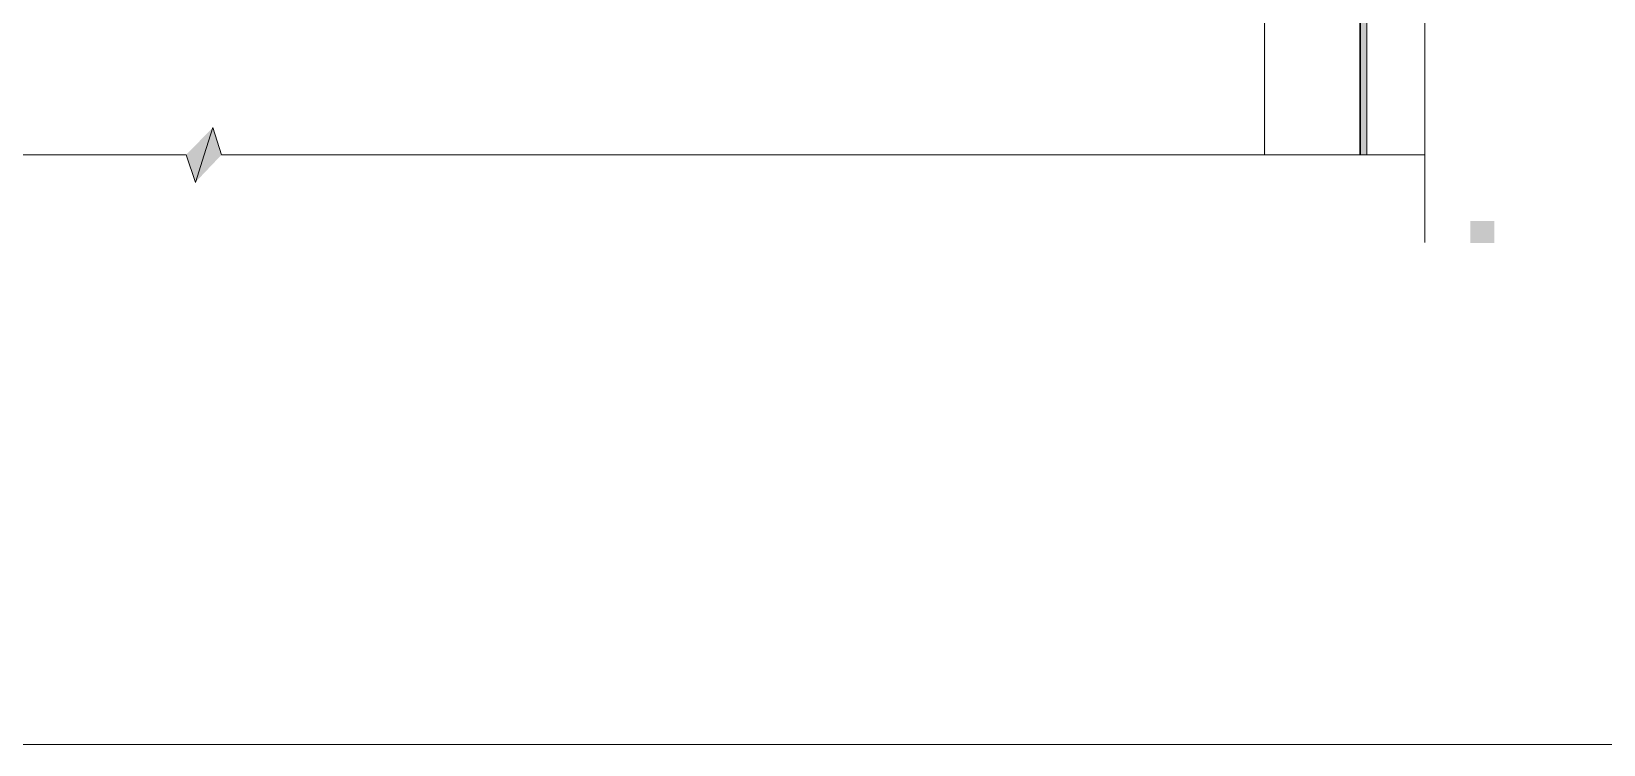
# Model space of a CAD drawing. Header units: millimetres. Extents: x -546 to 1681, y -650 to 1730.
# Drawn here: x 890.6 to 975.4, y 5 to 43.5 of the extents above; entities that cross this region are included whole.
import ezdxf

# ---------------------------------------------------------------- set-up
doc = ezdxf.new("R2010")
doc.units = ezdxf.units.MM

msp = doc.modelspace()

# ---------------------------------------------------------------- hatches: boundary and pattern name
at = {"true_color": 0xf8faf0}
h = msp.add_hatch(color=7, dxfattribs=at)
h.dxf.hatch_style = 2
h.paths.add_polyline_path([(957.093, 36.814), (957.093, 67.531), (957.13, 67.531), (957.13, 36.814)])
at = {"true_color": 0x7f0000}
h = msp.add_hatch(color=16, dxfattribs=at)
h.dxf.hatch_style = 2
h.paths.add_polyline_path([(962.231, 36.814), (962.231, 67.531), (962.267, 67.531), (962.267, 36.814)])
at = {"true_color": 0xc1c1c1}
h = msp.add_hatch(color=9, dxfattribs=at)
h.dxf.hatch_style = 2
h.paths.add_polyline_path([(962.267, 36.814), (962.267, 67.531), (962.612, 67.531), (962.612, 36.814)])
at = {"true_color": 0xffffff}
h = msp.add_hatch(color=7, dxfattribs=at)
h.dxf.hatch_style = 2
h.paths.add_polyline_path([(899.653, 37.54), (899.671, 37.577), (900.343, 38.248), (900.361, 38.267), (900.379, 38.267), (900.361, 38.23), (899.948, 36.929), (899.581, 35.779), (899.435, 35.344), (899.435, 35.398), (899.417, 35.398), (899.417, 35.453), (899.399, 35.453), (899.399, 35.507), (899.381, 35.507), (899.381, 35.562), (899.363, 35.562), (899.363, 35.616), (899.345, 35.616), (899.345, 35.671), (899.326, 35.671), (899.326, 35.725), (899.308, 35.725), (899.308, 35.779), (899.29, 35.779), (899.29, 35.834), (899.272, 35.834), (899.272, 35.888), (899.254, 35.888), (899.254, 35.943), (899.236, 35.943), (899.236, 35.997), (899.217, 35.997), (899.217, 36.052), (899.199, 36.052), (899.199, 36.106), (899.181, 36.106), (899.181, 36.161), (899.163, 36.161), (899.163, 36.215), (899.145, 36.215), (899.145, 36.27), (899.127, 36.27), (899.127, 36.324), (899.109, 36.324), (899.109, 36.379), (899.09, 36.379), (899.09, 36.433), (899.072, 36.433), (899.072, 36.487), (899.054, 36.487), (899.054, 36.542), (899.036, 36.542), (899.036, 36.596), (899.018, 36.596), (899.018, 36.651), (899, 36.651), (899, 36.705), (898.981, 36.705), (898.981, 36.76), (898.963, 36.76), (898.963, 36.814), (898.945, 36.832)])
h = msp.add_hatch(color=7, dxfattribs=at)
h.dxf.hatch_style = 2
h.paths.add_polyline_path([(899.454, 35.362), (899.454, 35.398), (899.983, 37.045), (900.361, 38.23), (900.379, 38.285), (900.398, 38.285), (900.398, 38.23), (900.416, 38.23), (900.416, 38.176), (900.434, 38.176), (900.434, 38.121), (900.452, 38.121), (900.452, 38.067), (900.47, 38.067), (900.47, 38.012), (900.488, 38.012), (900.488, 37.958), (900.506, 37.958), (900.506, 37.904), (900.525, 37.904), (900.525, 37.849), (900.543, 37.849), (900.543, 37.776), (900.561, 37.776), (900.561, 37.722), (900.579, 37.722), (900.579, 37.667), (900.597, 37.667), (900.597, 37.613), (900.615, 37.613), (900.615, 37.559), (900.634, 37.559), (900.634, 37.504), (900.652, 37.504), (900.652, 37.45), (900.67, 37.45), (900.67, 37.395), (900.688, 37.395), (900.688, 37.341), (900.706, 37.341), (900.706, 37.268), (900.724, 37.268), (900.724, 37.214), (900.742, 37.214), (900.742, 37.159), (900.761, 37.159), (900.761, 37.105), (900.779, 37.105), (900.779, 37.05), (900.797, 37.05), (900.797, 36.996), (900.815, 36.996), (900.815, 36.941), (900.833, 36.941), (900.833, 36.887), (900.851, 36.887), (900.833, 36.796), (900.506, 36.469), (900.488, 36.433), (900.143, 36.088), (900.125, 36.052), (899.798, 35.725), (899.78, 35.689)])
h = msp.add_hatch(color=7, dxfattribs=at)
h.dxf.hatch_style = 2
h.paths.add_polyline_path([(968.186, 32.058), (968.186, 33.238), (969.493, 33.238), (969.493, 32.058)])

# ---------------------------------------------------------------- linework, layer by layer
at = {"color": 7, "lineweight": 0}
msp.add_line((20.107, 4.989), (1184.112, 4.989), dxfattribs=at)
for points in [[(962.231, 95.162), (962.231, 36.814)], [(962.267, 95.162), (962.267, 36.814)], [(962.267, 36.814), (962.267, 95.162)], [(962.612, 95.162), (962.612, 36.814)], [(962.612, 36.814), (962.612, 95.162)], [(957.093, 36.814), (957.093, 67.531)], [(962.231, 36.814), (962.231, 67.531)], [(965.735, 63.61), (965.735, 34.091)], [(900.379, 38.285), (899.907, 36.814)], [(899.907, 36.814), (900.379, 38.285)], [(900.851, 36.814), (900.379, 38.285)], [(898.945, 36.814), (836.095, 36.814)], [(898.945, 36.814), (899.435, 35.326)], [(899.907, 36.814), (899.435, 35.326)], [(899.435, 35.326), (899.907, 36.814)], [(965.735, 36.814), (900.851, 36.814)], [(965.735, 34.091), (965.735, 32.076)], [(20.107, 4.995), (1184.112, 4.989)]]:
    msp.add_lwpolyline(points, dxfattribs=at)

doc.saveas('drawing.dxf')
